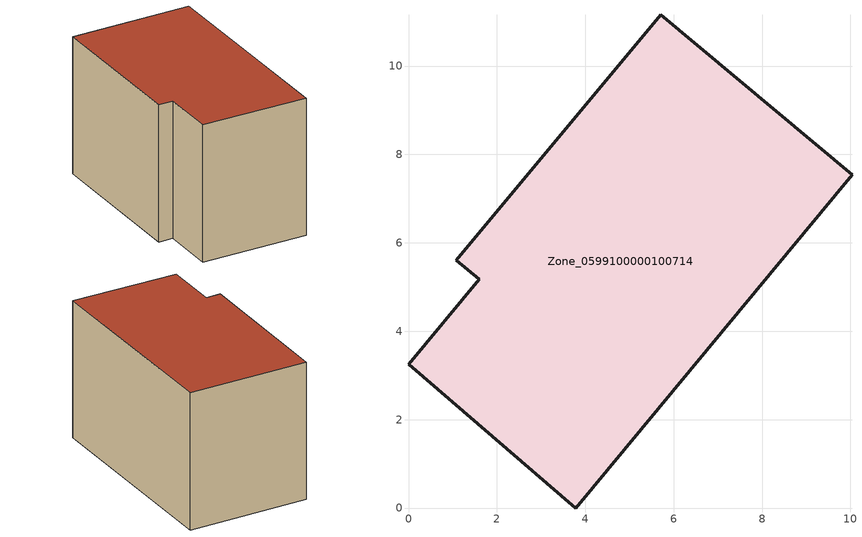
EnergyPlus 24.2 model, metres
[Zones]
Zone_0599100000100714
 floor ground (C_G): 5.71,11.15 10.03,7.54 3.79,0 0,3.25 1.6,5.17 1.08,5.61 z0
 wall outside (C_F): 10.03,7.54 5.71,11.15 1.08,5.61 1.6,5.17 0,3.25 3.79,0 10.03,7.54 z0:6.5
 roof outside (C_R): 3.79,0 10.03,7.54 5.71,11.15 1.08,5.61 1.6,5.17 0,3.25 z6.5
[BUILDING]
Pand.0599100000100714: North Axis=0; Terrain=City; Loads Convergence Tolerance Value=0.04; Temperature Convergence Tolerance Value=0.4; Solar Distribution=FullExterior; Maximum Number of Warmup Days=25; Minimum Number of Warmup Days=1
[Site:Location]
Rotterdam.The.Hague.AP_ZH_NLD Design_Conditions: Latitude=51.96; Longitude=4.45; Time Zone=1; Elevation=-4.5
[SITE:GROUNDTEMPERATURE:BUILDINGSURFACE]
18, 18, 18, 18, 18, 18, 18, 18, 18, 18, 18, 18
[MATERIAL] Thermal Absorptance=0.9; Solar Absorptance=0.7; Visible Absorptance=0.7
Name | Roughness | Thickness | Conductivity | Density | Specific Heat
G.TC.1946 | MediumSmooth | 0.15 | 1 | 540 | 1210
F.TC.1946 | Rough | 0.3 | 0.857143 | 1920 | 840
R.TC.1946 | MediumRough | 0.2 | 0.909091 | 1500 | 1000
[CONSTRUCTION]
C_G: G.TC.1946
C_F: F.TC.1946
C_R: R.TC.1946
[ZONE]
Zone_0599100000100714: Type=1; Multiplier=1; Ceiling Height=Autocalculate; Volume=Autocalculate; Floor Area=autocalculate; Part of Total Floor Area=Yes
[ZONEINFILTRATION:DESIGNFLOWRATE]
Infil_Zone_0599100000100714: Zone or ZoneList or Space or SpaceList=Zone_0599100000100714; Schedule=AlwaysOn; Design Flow Rate Calculation Method=Flow/Area; Flow Rate per Floor Area=0.003; Constant Term Coefficient=1; Temperature Term Coefficient=0; Velocity Term Coefficient=0; Velocity Squared Term Coefficient=0
[HVACTEMPLATE:ZONE:IDEALLOADSAIRSYSTEM]
Zone_0599100000100714: Maximum Heating Supply Air Temperature=50; Minimum Cooling Supply Air Temperature=13; Maximum Heating Supply Air Humidity Ratio=0.0156; Minimum Cooling Supply Air Humidity Ratio=0.0077; Heating Limit=NoLimit; Cooling Limit=NoLimit; Dehumidification Control Type=ConstantSensibleHeatRatio; Cooling Sensible Heat Ratio=0.7; Dehumidification Setpoint=60; Humidification Control Type=None; Humidification Setpoint=30; Outdoor Air Method=None; Outdoor Air Flow Rate per Person=0.00944; Outdoor Air Flow Rate per Zone Floor Area=0; Outdoor Air Flow Rate per Zone=0; Demand Controlled Ventilation Type=None; Outdoor Air Economizer Type=NoEconomizer; Heat Recovery Type=None; Sensible Heat Recovery Effectiveness=0.7; Latent Heat Recovery Effectiveness=0.65
[ZONECONTROL:THERMOSTAT]
ThermostatControl_Zone_0599100000100714: Zone or ZoneList=Zone_0599100000100714; Control Type Schedule=DualSetpointControlType; Control 1=Thermostat_Zone_0599100000100714; Temperature Difference Between Cutout And Setpoint=0
[THERMOSTATSETPOINT:DUALSETPOINT]
Thermostat_Zone_0599100000100714: Heating Setpoint Temperature Schedule=HeatingSetpoint_Zone_0599100000100714; Cooling Setpoint Temperature Schedule=CoolingSetpoint_Zone_0599100000100714
[SCHEDULE:COMPACT]
HeatingSetpoint_Zone_0599100000100714: Through: 12/31, For: AllDays, Until: 24:00, 21
CoolingSetpoint_Zone_0599100000100714: Through: 12/31, For: AllDays, Until: 24:00, 24
DualSetpointControlType: Through: 12/31, For: AllDays, Until: 24:00, 4
AlwaysOn: Through: 12/31, For: AllDays, Until: 24:00, 1
